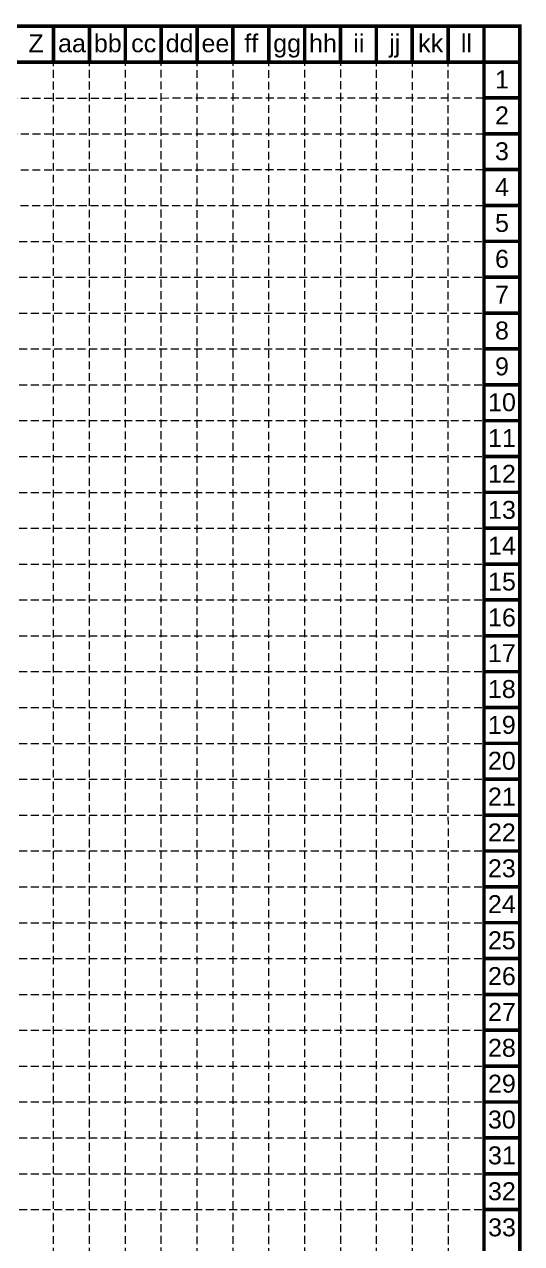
# Model space of a CAD drawing. Header units: inches. Extents: x 5975 to 9213, y 2836 to 8009.
# Drawn here: x 8094 to 9213, y 5265 to 8009 of the extents above; entities that cross this region are included whole.
import ezdxf
from ezdxf.enums import TextEntityAlignment as Align

# ---------------------------------------------------------------- set-up
doc = ezdxf.new("R2010")
doc.units = ezdxf.units.IN
doc.header["$MEASUREMENT"] = 0
doc.linetypes.add('DASHED', pattern=[0.75, 0.5, -0.25])
doc.linetypes.add('HIDDEN', pattern=[0.375, 0.25, -0.125])
doc.layers.add('BASE', color=7, linetype='Continuous')
doc.layers.add('GRID', color=254, linetype='DASHED')
doc.styles.get("Standard").update_dxf_attribs({"font": 'ARIAL.TTF'})

msp = doc.modelspace()

# ---------------------------------------------------------------- linework, layer by layer
at = {"layer": 'BASE', "color": 9}
msp.add_line((6061.7, 7924.4), (9128.7, 7924.4), dxfattribs=at)
at = {"layer": 'BASE', "const_width": 8.07}
for points in [[(9209.4, 2839.7), (9209.4, 8005.2), (5981, 8005.2), (5981, 2839.7)], [(9128.7, 2920.4), (9128.7, 7924.4), (6061.7, 7924.4), (6061.7, 2920.4)]]:
    msp.add_lwpolyline(points, close=True, dxfattribs=at)
for points in [[(8160.1, 8005.2), (8160.1, 7924.4)], [(8240.8, 8005.2), (8240.8, 7924.4)], [(8321.6, 8005.2), (8321.6, 7924.4)], [(8402.3, 8005.2), (8402.3, 7924.4)], [(8483, 8005.2), (8483, 7924.4)], [(8563.7, 8005.2), (8563.7, 7924.4)], [(8644.4, 8005.2), (8644.4, 7924.4)], [(8725.1, 8005.2), (8725.1, 7924.4)], [(8805.8, 8005.2), (8805.8, 7924.4)], [(8886.5, 8005.2), (8886.5, 7924.4)], [(8967.2, 8005.2), (8967.2, 7924.4)], [(9047.9, 8005.2), (9047.9, 7924.4)], [(9128.7, 8005.2), (9128.7, 7924.4)], [(9209.4, 7924.4), (9128.7, 7924.4)], [(9209.4, 7843.7), (9128.7, 7843.7)], [(9209.4, 7763), (9128.7, 7763)], [(9209.4, 7682.3), (9128.7, 7682.3)], [(9209.4, 7601.6), (9128.7, 7601.6)], [(9209.4, 7520.9), (9128.7, 7520.9)], [(9209.4, 7440.2), (9128.7, 7440.2)], [(9209.4, 7359.5), (9128.7, 7359.5)], [(9209.4, 7278.8), (9128.7, 7278.8)], [(9209.4, 7198.1), (9128.7, 7198.1)], [(9209.4, 7117.3), (9128.7, 7117.3)], [(9209.4, 7036.6), (9128.7, 7036.6)], [(9209.4, 6955.9), (9128.7, 6955.9)], [(9209.4, 6875.2), (9128.7, 6875.2)], [(9209.4, 6794.5), (9128.7, 6794.5)], [(9209.4, 6713.8), (9128.7, 6713.8)], [(9209.4, 6633.1), (9128.7, 6633.1)], [(9209.4, 6552.4), (9128.7, 6552.4)], [(9209.4, 6471.7), (9128.7, 6471.7)], [(9209.4, 6391), (9128.7, 6391)], [(9209.4, 6310.2), (9128.7, 6310.2)], [(9209.4, 6229.5), (9128.7, 6229.5)], [(9209.4, 6148.8), (9128.7, 6148.8)], [(9209.4, 6068.1), (9128.7, 6068.1)], [(9209.4, 5987.4), (9128.7, 5987.4)], [(9209.4, 5906.7), (9128.7, 5906.7)], [(9209.4, 5826), (9128.7, 5826)], [(9209.4, 5745.3), (9128.7, 5745.3)], [(9209.4, 5664.6), (9128.7, 5664.6)], [(9209.4, 5583.9), (9128.7, 5583.9)], [(9209.4, 5503.2), (9128.7, 5503.2)], [(9209.4, 5422.4), (9128.7, 5422.4)], [(9209.4, 5341.7), (9128.7, 5341.7)]]:
    msp.add_lwpolyline(points, dxfattribs=at)
at = {"layer": 'GRID', "color": 252, "linetype": 'HIDDEN', "lineweight": 0, "ltscale": 70}
for p, q in [((8160.1, 3243), (8160.1, 7924.4)), ((8240.8, 3243), (8240.8, 7924.4)), ((8321.9, 3243.1), (8321.6, 7924.4)), ((8402.6, 3243.5), (8402.3, 7924.4)), ((8483.2, 3242.6), (8483, 7924.4)), ((8564.7, 3243.3), (8564, 7926.3)), ((8644.9, 3242.5), (8644.8, 7926.3)), ((8725.7, 3243.5), (8725.5, 7926.3)), ((8806.6, 3243.7), (8806.2, 7926.3)), ((8887.1, 3243), (8886.9, 7926.3)), ((8968, 3242), (8967.6, 7926.3)), ((9048.8, 3242.2), (9048.3, 7926.3)), ((6065.4, 7843.2), (9127.3, 7843.6)), ((6065.3, 7762.3), (9127.3, 7762.9)), ((6064.8, 7681.8), (9128.7, 7682.3)), ((6064.7, 7601.2), (9128.7, 7601.6)), ((6061.7, 7520.9), (9128.7, 7520.9)), ((6061.7, 7440.2), (9128.7, 7440.2)), ((6061.7, 7359.5), (9128.7, 7359.5)), ((6061.7, 7278.8), (9128.7, 7278.8)), ((6061.7, 7198.1), (9128.7, 7198.1)), ((6061.7, 7117.3), (9128.7, 7117.3)), ((6061.7, 7036.6), (9128.7, 7036.6)), ((6061.7, 6955.9), (9128.7, 6955.9)), ((6061.7, 6875.2), (9128.7, 6875.2)), ((6061.7, 6794.5), (9128.7, 6794.5)), ((6061.7, 6713.8), (9128.7, 6713.8)), ((6061.7, 6633.1), (9128.7, 6633.1)), ((6061.7, 6552.4), (9128.7, 6552.4)), ((6061.7, 6471.7), (9128.7, 6471.7)), ((6061.7, 6391), (9128.7, 6391)), ((6061.7, 6310.2), (9128.7, 6310.2)), ((6061.7, 6229.5), (9128.7, 6229.5)), ((6061.7, 6148.8), (9128.7, 6148.8)), ((6061.7, 6068.1), (9128.7, 6068.1)), ((6061.7, 5987.4), (9128.7, 5987.4)), ((6061.7, 5906.7), (9128.7, 5906.7)), ((6061.7, 5826), (9128.7, 5826)), ((6061.7, 5745.3), (9128.7, 5745.3)), ((6061.7, 5664.6), (9128.7, 5664.6)), ((6061.7, 5583.9), (9128.7, 5583.9)), ((6061.7, 5503.2), (9128.7, 5503.2)), ((6061.7, 5422.4), (9128.7, 5422.4)), ((6061.7, 5341.7), (9128.7, 5341.7))]:
    msp.add_line(p, q, dxfattribs=at)

# ---------------------------------------------------------------- texts
at = {"layer": 'BASE'}
for s, height, p in [('Z', 40.4, (8120.8, 7966.7)), ('bb', 40.35, (8282.2, 7966.7)), ('dd', 40.35, (8443.6, 7966.7)), ('ff', 40.35, (8605, 7966.7)), ('hh', 40.35, (8766.4, 7966.7)), ('ii', 40.35, (8847.1, 7966.7)), ('jj', 40.35, (8927.9, 7966.7)), ('kk', 40.35, (9008.6, 7966.7)), ('ll', 40.35, (9089.3, 7966.7)), ('aa', 40.35, (8201.5, 7966.7)), ('cc', 40.35, (8362.9, 7966.7)), ('ee', 40.35, (8524.3, 7966.7)), ('gg', 40.35, (8685.7, 7966.7)), ('1', 40.4, (9169.2, 7885.2)), ('2', 40.4, (9169.2, 7804.4)), ('3', 40.4, (9169.2, 7723.7)), ('4', 40.4, (9169.2, 7643)), ('5', 40.4, (9169.2, 7562.3)), ('6', 40.4, (9169.2, 7481.6)), ('7', 40.4, (9169.2, 7400.9)), ('8', 40.4, (9169.2, 7320.2)), ('9', 40.4, (9169.2, 7239.5)), ('10', 40.35, (9169.2, 7158.8)), ('11', 40.35, (9169.2, 7078.1)), ('12', 40.35, (9169.1, 6997.7)), ('13', 40.35, (9169.2, 6916.6)), ('14', 40.35, (9169.2, 6835.9)), ('15', 40.35, (9169.2, 6755.2)), ('16', 40.35, (9169.2, 6674.5)), ('17', 40.35, (9168.9, 6594)), ('18', 40.35, (9168.9, 6513.3)), ('19', 40.35, (9168.9, 6432.6)), ('20', 40.35, (9168.9, 6351.9)), ('21', 40.35, (9168.9, 6271.2)), ('22', 40.35, (9168.9, 6190.5)), ('23', 40.35, (9168.9, 6109.8)), ('24', 40.35, (9168.9, 6029.1)), ('25', 40.35, (9169, 5947.9)), ('26', 40.35, (9169, 5867.2)), ('27', 40.35, (9169, 5786.5)), ('28', 40.35, (9169, 5705.8)), ('29', 40.35, (9169, 5625.1)), ('30', 40.35, (9169, 5544.4)), ('31', 40.35, (9169, 5463.7)), ('32', 40.35, (9169, 5383)), ('33', 40.35, (9169.3, 5301.7))]:
    msp.add_text(s, height=height, dxfattribs=at).set_placement(p, align=Align.MIDDLE_CENTER)

doc.saveas('drawing.dxf')
